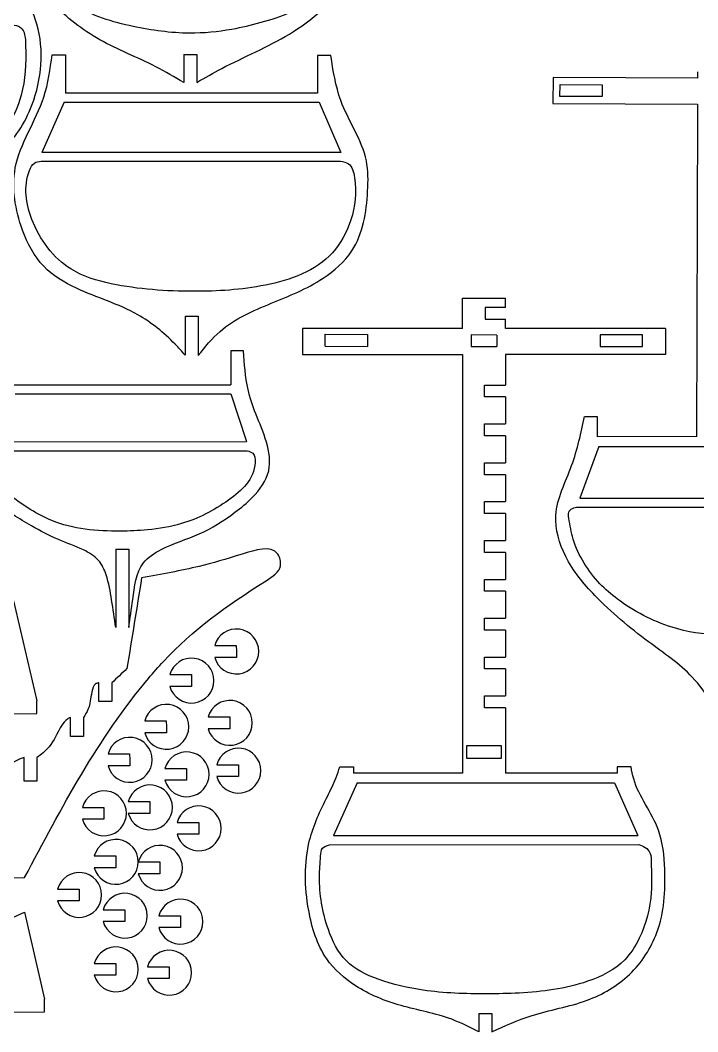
# Model space of a CAD drawing. Header units: millimetres. Extents: x 1 to 583, y -486 to -2.
# Drawn here: x 318.5 to 475.3, y -455.1 to -220.8 of the extents above; entities that cross this region are included whole.
import ezdxf

# ---------------------------------------------------------------- set-up
doc = ezdxf.new("R2010")
doc.units = ezdxf.units.MM
doc.header["$MEASUREMENT"] = 0
doc.layers.add('dibujo', color=10, linetype='Continuous')

msp = doc.modelspace()

# ---------------------------------------------------------------- linework, layer by layer
at = {"layer": 'dibujo'}
for p, q in [((325.85, -228.87), (328.9, -228.87)), ((328.9, -228.87), (328.9, -237.69)), ((356.31, -228.74), (359.34, -228.74)), ((356.31, -228.74), (356.31, -235.23)), ((359.34, -228.74), (359.34, -235.23)), ((390.38, -228.96), (387.31, -228.96)), ((387.31, -228.96), (387.31, -237.69)), ((441.81, -234.11), (441.78, -240.11)), ((475.31, -234.25), (441.81, -234.11)), ((475.31, -234.25), (475.32, -232.75)), ((387.31, -237.69), (328.9, -237.69)), ((328.61, -239.78), (323.43, -251.45)), ((328.61, -239.78), (387.67, -239.78)), ((387.67, -239.78), (392.7, -251.45)), ((441.78, -240.11), (475.28, -240.25)), ((475.28, -240.25), (475.28, -241.75)), ((475.29, -241.76), (475.04, -317.26)), ((392.7, -251.45), (323.43, -251.45)), ((323.32, -253.47), (392.6, -253.47)), ((420.82, -292.21), (420.82, -285.19)), ((420.82, -285.19), (430.82, -285.19)), ((430.82, -287.32), (430.82, -285.19)), ((356.66, -289.38), (359.66, -289.38)), ((356.66, -289.38), (356.66, -298.38)), ((359.66, -289.38), (359.66, -298.49)), ((430.82, -292.21), (430.82, -290.07)), ((420.82, -292.21), (383.82, -292.21)), ((383.82, -292.21), (383.82, -298.21)), ((467.82, -292.21), (430.82, -292.21)), ((467.82, -292.21), (467.82, -298.21)), ((467.82, -292.21), (467.82, -293.71)), ((389.08, -296.3), (389.09, -293.55)), ((389.09, -293.55), (398.84, -293.59)), ((398.84, -293.59), (398.83, -296.4)), ((422.82, -293.7), (422.82, -296.4)), ((428.82, -293.73), (422.82, -293.7)), ((428.82, -293.73), (428.82, -296.4)), ((370.16, -297.39), (367.21, -297.39)), ((367.21, -297.39), (367.21, -305.28)), ((389.08, -296.3), (398.83, -296.4)), ((422.82, -296.4), (428.82, -296.4)), ((452.76, -296.4), (462.51, -296.4)), ((383.82, -298.21), (420.82, -298.21)), ((420.82, -298.21), (420.82, -395.19)), ((467.82, -298.21), (430.82, -298.21)), ((430.82, -298.21), (430.82, -305.32)), ((316.9, -305.28), (367.21, -305.28)), ((317.32, -307.34), (367.21, -307.34)), ((367.21, -307.34), (370.87, -318.41)), ((430.82, -308.07), (430.82, -314.32)), ((449.14, -312.6), (452.02, -312.56)), ((452.02, -312.56), (452.02, -317.28)), ((313.18, -318.48), (370.87, -318.41)), ((430.82, -317.07), (430.82, -323.32)), ((475.1, -317.26), (452.02, -317.28)), ((313.13, -320.57), (370.98, -320.57)), ((452.45, -319.58), (448.02, -331.49)), ((452.45, -319.58), (507.49, -319.58)), ((430.82, -326.07), (430.82, -332.32)), ((448.02, -331.49), (512, -331.49)), ((447.23, -333.61), (512.35, -333.59)), ((430.82, -335.07), (430.82, -341.32)), ((340.57, -343.32), (343.57, -343.32)), ((340.57, -343.32), (340.57, -361.46)), ((343.57, -343.32), (343.57, -361.46)), ((430.82, -344.07), (430.82, -350.32)), ((430.82, -353.07), (430.82, -359.32)), ((316.92, -355.28), (322.31, -378.44)), ((430.82, -362.07), (430.82, -368.32)), ((430.82, -371.07), (430.82, -377.32)), ((322.31, -381.41), (322.31, -378.44)), ((292.38, -381.46), (322.31, -381.41)), ((430.82, -380.07), (430.82, -395.19)), ((421.82, -391.76), (421.82, -388.76)), ((421.82, -388.76), (429.82, -388.76)), ((429.82, -388.76), (429.82, -391.76)), ((429.82, -391.76), (421.82, -391.76)), ((392.44, -393.7), (395.63, -393.7)), ((395.63, -393.7), (395.63, -395.19)), ((420.82, -395.19), (395.63, -395.19)), ((456.66, -395.19), (430.82, -395.19)), ((459.88, -393.76), (456.66, -393.76)), ((456.66, -393.76), (456.66, -395.19)), ((396.48, -397.44), (390.99, -409.66)), ((396.48, -397.44), (456.01, -397.46)), ((456.01, -397.46), (461.43, -409.66)), ((390.99, -409.66), (461.43, -409.66)), ((390.08, -411.8), (461.67, -411.74)), ((310.96, -431.23), (319.42, -427.42)), ((319.42, -427.42), (324.1, -447.52)), ((324.1, -450.49), (324.1, -447.52)), ((294.18, -450.54), (324.1, -450.49)), ((424.66, -450.85), (427.66, -450.85)), ((424.66, -450.85), (424.66, -455.08)), ((427.66, -450.85), (427.66, -455.08))]:
    msp.add_line(p, q, dxfattribs=at)
msp.add_lwpolyline([(443.43, -235.74), (453.18, -235.78), (453.17, -238.53), (443.42, -238.49)], close=True, dxfattribs=at)
for points in [[(430.82, -287.32), (426.13, -287.32), (426.13, -290.07), (430.82, -290.07)], [(462.51, -296.4), (462.51, -293.71), (452.76, -293.71), (452.76, -296.4)], [(430.82, -308.07), (425.94, -308.07), (425.94, -305.32), (430.82, -305.32)], [(430.82, -317.07), (425.94, -317.07), (425.94, -314.32), (430.82, -314.32)], [(430.82, -326.07), (425.94, -326.07), (425.94, -323.32), (430.82, -323.32)], [(430.82, -335.07), (425.94, -335.07), (425.94, -332.32), (430.82, -332.32)], [(430.82, -344.07), (425.94, -344.07), (425.94, -341.32), (430.82, -341.32)], [(430.82, -353.07), (425.94, -353.07), (425.94, -350.32), (430.82, -350.32)], [(430.82, -362.07), (425.94, -362.07), (425.94, -359.32), (430.82, -359.32)], [(430.82, -371.07), (425.94, -371.07), (425.94, -368.32), (430.82, -368.32)], [(430.82, -380.07), (425.94, -380.07), (425.94, -377.32), (430.82, -377.32)]]:
    msp.add_lwpolyline(points, dxfattribs=at)
for points in [[(363.48, -365.63), (368.48, -365.63), (368.49, -367.01), (368.49, -368.38), (363.48, -368.38, 7.424642), (363.48, -365.63)], [(353.1, -372.38), (358.1, -372.38), (358.11, -373.76), (358.11, -375.13), (353.1, -375.13, 7.424642), (353.1, -372.38)], [(347.27, -383.07), (352.27, -383.07), (352.29, -384.45), (352.29, -385.82), (347.27, -385.82, 7.424642), (347.28, -383.07)], [(361.97, -382.18), (366.97, -382.18), (366.98, -383.56), (366.98, -384.93), (361.97, -384.93, 7.424642), (361.97, -382.18)], [(338.79, -390.73), (343.79, -390.73), (343.8, -392.11), (343.8, -393.48), (338.79, -393.48, 7.424642), (338.79, -390.73)], [(351.97, -394.09), (356.97, -394.09), (356.98, -395.46), (356.98, -396.84), (351.97, -396.84, 7.424642), (351.97, -394.09)], [(363.96, -393.23), (368.96, -393.23), (368.97, -394.6), (368.97, -395.98), (363.96, -395.98, 7.424642), (363.96, -393.23)], [(343.48, -401.75), (348.48, -401.75), (348.49, -403.13), (348.49, -404.5), (343.48, -404.5, 7.424642), (343.48, -401.75)], [(332.84, -403.11), (337.84, -403.11), (337.85, -404.48), (337.85, -405.86), (332.84, -405.86, 7.424642), (332.84, -403.11)], [(354.77, -406.6), (359.77, -406.6), (359.78, -407.97), (359.78, -409.35), (354.77, -409.35, 7.424642), (354.77, -406.6)], [(335.59, -414.36), (340.59, -414.36), (340.6, -415.74), (340.6, -417.11), (335.59, -417.11, 7.424642), (335.59, -414.36)], [(345.8, -415.74), (350.8, -415.74), (350.81, -417.11), (350.81, -418.49), (345.8, -418.49, 7.424642), (345.8, -415.74)], [(327.1, -422.02), (332.1, -422.02), (332.12, -423.4), (332.12, -424.77), (327.1, -424.77, 7.424642), (327.1, -422.02)], [(337.66, -426.83), (342.66, -426.83), (342.68, -428.2), (342.68, -429.58), (337.66, -429.58, 7.424642), (337.66, -426.83)], [(350.54, -428.2), (355.54, -428.2), (355.55, -429.58), (355.55, -430.95), (350.54, -430.95, 7.424642), (350.54, -428.2)], [(335.59, -439.26), (340.59, -439.26), (340.6, -440.63), (340.6, -442.01), (335.59, -442.01, 7.424642), (335.59, -439.26)], [(347.92, -440.03), (352.92, -440.03), (352.93, -441.41), (352.93, -442.78), (347.92, -442.78, 7.424642), (347.92, -440.03)]]:
    msp.add_lwpolyline(points, format="xyb", dxfattribs=at)
for points in [[(356.31, -235.23), (349.84, -231.59), (336.86, -225.34), (326.04, -216.77), (319.32, -205.31), (318.01, -188.86), (321.79, -181.53), (325.04, -169.95)], [(359.34, -235.23), (365.12, -232.01), (380.76, -224.04), (388.29, -218.38), (394.29, -210.51), (397.77, -198.69), (397.77, -191.01), (393.43, -180.68), (392.43, -178.02), (390.62, -170.02)], [(392.29, -191.59), (394.03, -191.59), (394.65, -196.98), (391.85, -208.57), (386.97, -215.29), (374.15, -221.39), (367.43, -222.96), (357.66, -223.83), (344.58, -222.26), (331.15, -217.12), (325.04, -210.41), (321.64, -201.86), (320.71, -193.7), (320.72, -193.09), (321.37, -192.1), (322.79, -191.59)], [(282.73, -265.97), (284.73, -264.5), (305.36, -255.46), (313.77, -251.16), (321.16, -240.5), (322.31, -221.74), (315.84, -206.95), (313.58, -197.45)], [(316.45, -221.83), (318.49, -222.48), (319.71, -226.67), (318.67, -238.18), (315.03, -245.77), (308.06, -250.91), (281.69, -254.42), (269.08, -254.12), (252.72, -249.88), (245.45, -241.83), (243.02, -227.41), (243.46, -223.65), (244.49, -222.27), (246.24, -221.83)], [(356.66, -298.38), (354.31, -295.85), (345.65, -289.02), (331.52, -282.91), (323.89, -277.81), (319, -269.43), (317.32, -255.03), (323.9, -238.65), (325.85, -228.87)], [(359.66, -298.49), (364.71, -292.9), (376.57, -286.39), (388.56, -280.6), (395.25, -274.23), (398.89, -260.41), (398.59, -253.41), (392.68, -239.42), (390.38, -228.96)], [(392.6, -253.47), (394.42, -254.06), (395.85, -257.22), (394.99, -267.08), (390.73, -274.71), (375.24, -282.17), (358.6, -283.6), (339.54, -281.84), (330.19, -278.44), (321.18, -266.96), (320.6, -255.62), (321.75, -253.9), (323.32, -253.47)], [(340.57, -361.46), (339.62, -355.09), (338.35, -349.28), (336.58, -345.92), (333.09, -343.5), (327.32, -341.12), (321.07, -337.92), (312.74, -332.16), (308.33, -325.23), (309, -317.23), (312.06, -309.95), (313.61, -302.01), (314.03, -297.33)], [(343.57, -361.46), (344.5, -354.98), (347, -346.52), (351.12, -343.4), (359.88, -339.8), (368.17, -334.78), (372.19, -331.33), (375.98, -325.16), (375.46, -318.54), (372.99, -311.96), (371.2, -306.33), (370.16, -297.39)], [(478.45, -378.57), (474.05, -372.98), (463.91, -364.77), (451.5, -354.04), (444.74, -345.03), (442.48, -335.46), (446.11, -323.96), (449.09, -312.56)], [(370.98, -320.57), (372.31, -321.11), (372.84, -323.25), (366.7, -331.95), (355.79, -337.4), (347.9, -338.84), (341.63, -339.15), (325.77, -336.71), (316.28, -330.99), (312.96, -327.95), (311.59, -325.13), (311.36, -321.39), (313.13, -320.57)], [(512.35, -333.59), (513.42, -333.85), (514.19, -334.41), (514.48, -335.07), (514.48, -336.81), (513.27, -341.63), (510.59, -347.07), (505.19, -353.32), (496.78, -358.73), (487.98, -362.1), (480.3, -363.11), (469.37, -361.4), (456.7, -354.87), (452.68, -351.33), (449.02, -346.54), (446.47, -340.99), (445.45, -336.16), (445.45, -334.74), (446.02, -334.05), (447.23, -333.61)], [(424.66, -455.08), (418.35, -452.2), (406.62, -449.01), (396.06, -444.41), (389.41, -438.19), (385.25, -427), (385.46, -410.72), (389.57, -400.56), (391.63, -396.18), (392.44, -393.7)], [(427.66, -455.08), (436.75, -451.37), (449.68, -447.78), (459.52, -441.79), (465.87, -432.08), (467.67, -417.45), (466.21, -408.38), (460.48, -396.49), (459.88, -393.76)], [(461.67, -411.74), (463.13, -412.4), (464.3, -413.76), (464.56, -415.83), (464.56, -422.81), (461.77, -433.43), (458.41, -438.41), (449.8, -443.39), (433.95, -446.11), (426.51, -446.3), (411.73, -445.45), (401.32, -442.93), (393.88, -438.6), (389.8, -431.42), (387.73, -419.13), (387.99, -414.41), (388.44, -412.6), (390.08, -411.8)]]:
    msp.add_spline(points, degree=3, dxfattribs=at)
for points, knots in [([(319.47, -419.37), (327.97, -403.28), (337.29, -385.62), (357.12, -362.94), (367.13, -355.77), (379.34, -348.14), (377.78, -341.93), (368.31, -344.97), (359.2, -347.67), (351.13, -349.15), (346.56, -349.99)], [129.80694, 129.80694, 129.80694, 129.80694, 184.102685, 189.375235, 219.595713, 224.411167, 227.175515, 235.411626, 245.788757, 259.362617, 259.362617, 259.362617, 259.362617]), ([(336.67, -374.27), (336.43, -374.31), (335.45, -374.5), (334.77, -377.21), (334.63, -379.89), (333.48, -381.69), (333.09, -382.31)], [264.362617, 264.362617, 264.362617, 264.362617, 265.063334, 267.221066, 271.376318, 273.512196, 273.512196, 273.512196, 273.512196]), ([(330.06, -382.31), (329.84, -382.42), (328.36, -383.2), (326.87, -386.6), (324.8, -389.86), (322.82, -391.24), (322.33, -391.59)], [276.512196, 276.512196, 276.512196, 276.512196, 277.232508, 281.499975, 286.909683, 288.709184, 288.709184, 288.709184, 288.709184]), ([(319.34, -391.58), (319.03, -391.68), (317.41, -392.21), (315.2, -393.88), (313, -394.82), (312.07, -395.22)], [291.709184, 291.709184, 291.709184, 291.709184, 292.681767, 296.814047, 299.853472, 299.853472, 299.853472, 299.853472])]:
    msp.add_open_spline(points, degree=3, knots=knots, dxfattribs=at)
for points in [[(346.56, -349.99), (345.43, -356.99), (344.3, -363.99), (343.17, -370.99)], [(343.17, -370.99), (342, -372.09), (340.83, -373.19), (339.65, -374.28)], [(336.69, -378.56), (336.68, -377.13), (336.67, -375.7), (336.67, -374.27)], [(339.65, -374.28), (339.66, -375.72), (339.67, -377.16), (339.68, -378.6)], [(339.68, -378.6), (338.69, -378.59), (337.69, -378.57), (336.69, -378.56)], [(330.09, -386.72), (330.08, -385.25), (330.07, -383.78), (330.06, -382.31)], [(333.09, -382.31), (333.09, -383.78), (333.09, -385.25), (333.09, -386.72)], [(333.09, -386.72), (332.09, -386.72), (331.09, -386.72), (330.09, -386.72)], [(319.34, -397.05), (319.34, -395.23), (319.34, -393.4), (319.34, -391.58)], [(322.33, -391.59), (322.33, -393.41), (322.33, -395.23), (322.33, -397.05)], [(322.33, -397.05), (321.33, -397.05), (320.34, -397.05), (319.34, -397.05)], [(25.61, -421.57), (123.56, -420.84), (221.52, -420.1), (319.47, -419.37)]]:
    msp.add_open_spline(points, degree=3, dxfattribs=at)

doc.saveas('drawing.dxf')
